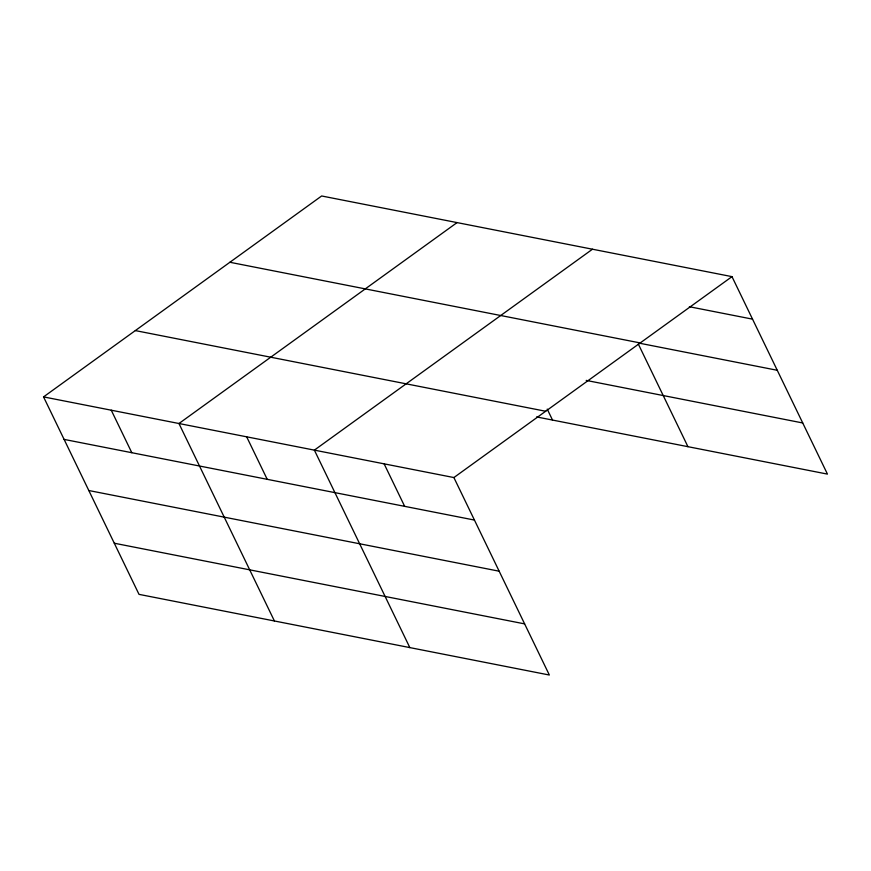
<?xml version="1.0" encoding="UTF-8"?>
<svg xmlns="http://www.w3.org/2000/svg" width="871" height="871" viewBox="0 0 871 871"><rect width="100%" height="100%" fill="white"/><g stroke="black" fill="none" stroke-linecap="round" stroke-linejoin="round"><path stroke-width="1.31" d="M43.55 396.893L453.889 477.558L549.351 675.025L139.012 594.36L43.55 396.893L321.649 195.975L731.988 276.64L827.45 474.107L536.59 416.926M457.057 222.595L178.958 423.513L274.419 620.979M592.476 249.215L314.377 450.133L409.838 647.599M453.889 477.558L731.988 276.64M689.364 306.723L752.533 319.145M229.879 262.269L640.218 342.945M639.064 343.12L777.259 370.284M586.216 380.409L802.724 422.968M135.321 330.588L545.66 411.254M64.095 439.398L474.445 520.063M88.82 490.525L499.159 571.202M114.286 543.221L524.636 623.886M638.323 344.056L687.938 446.681M547.228 409.098L552.519 420.062M384.133 463.851L404.677 506.356M246.667 436.817L267.212 479.322M111.259 410.197L131.804 452.702"/></g></svg>
